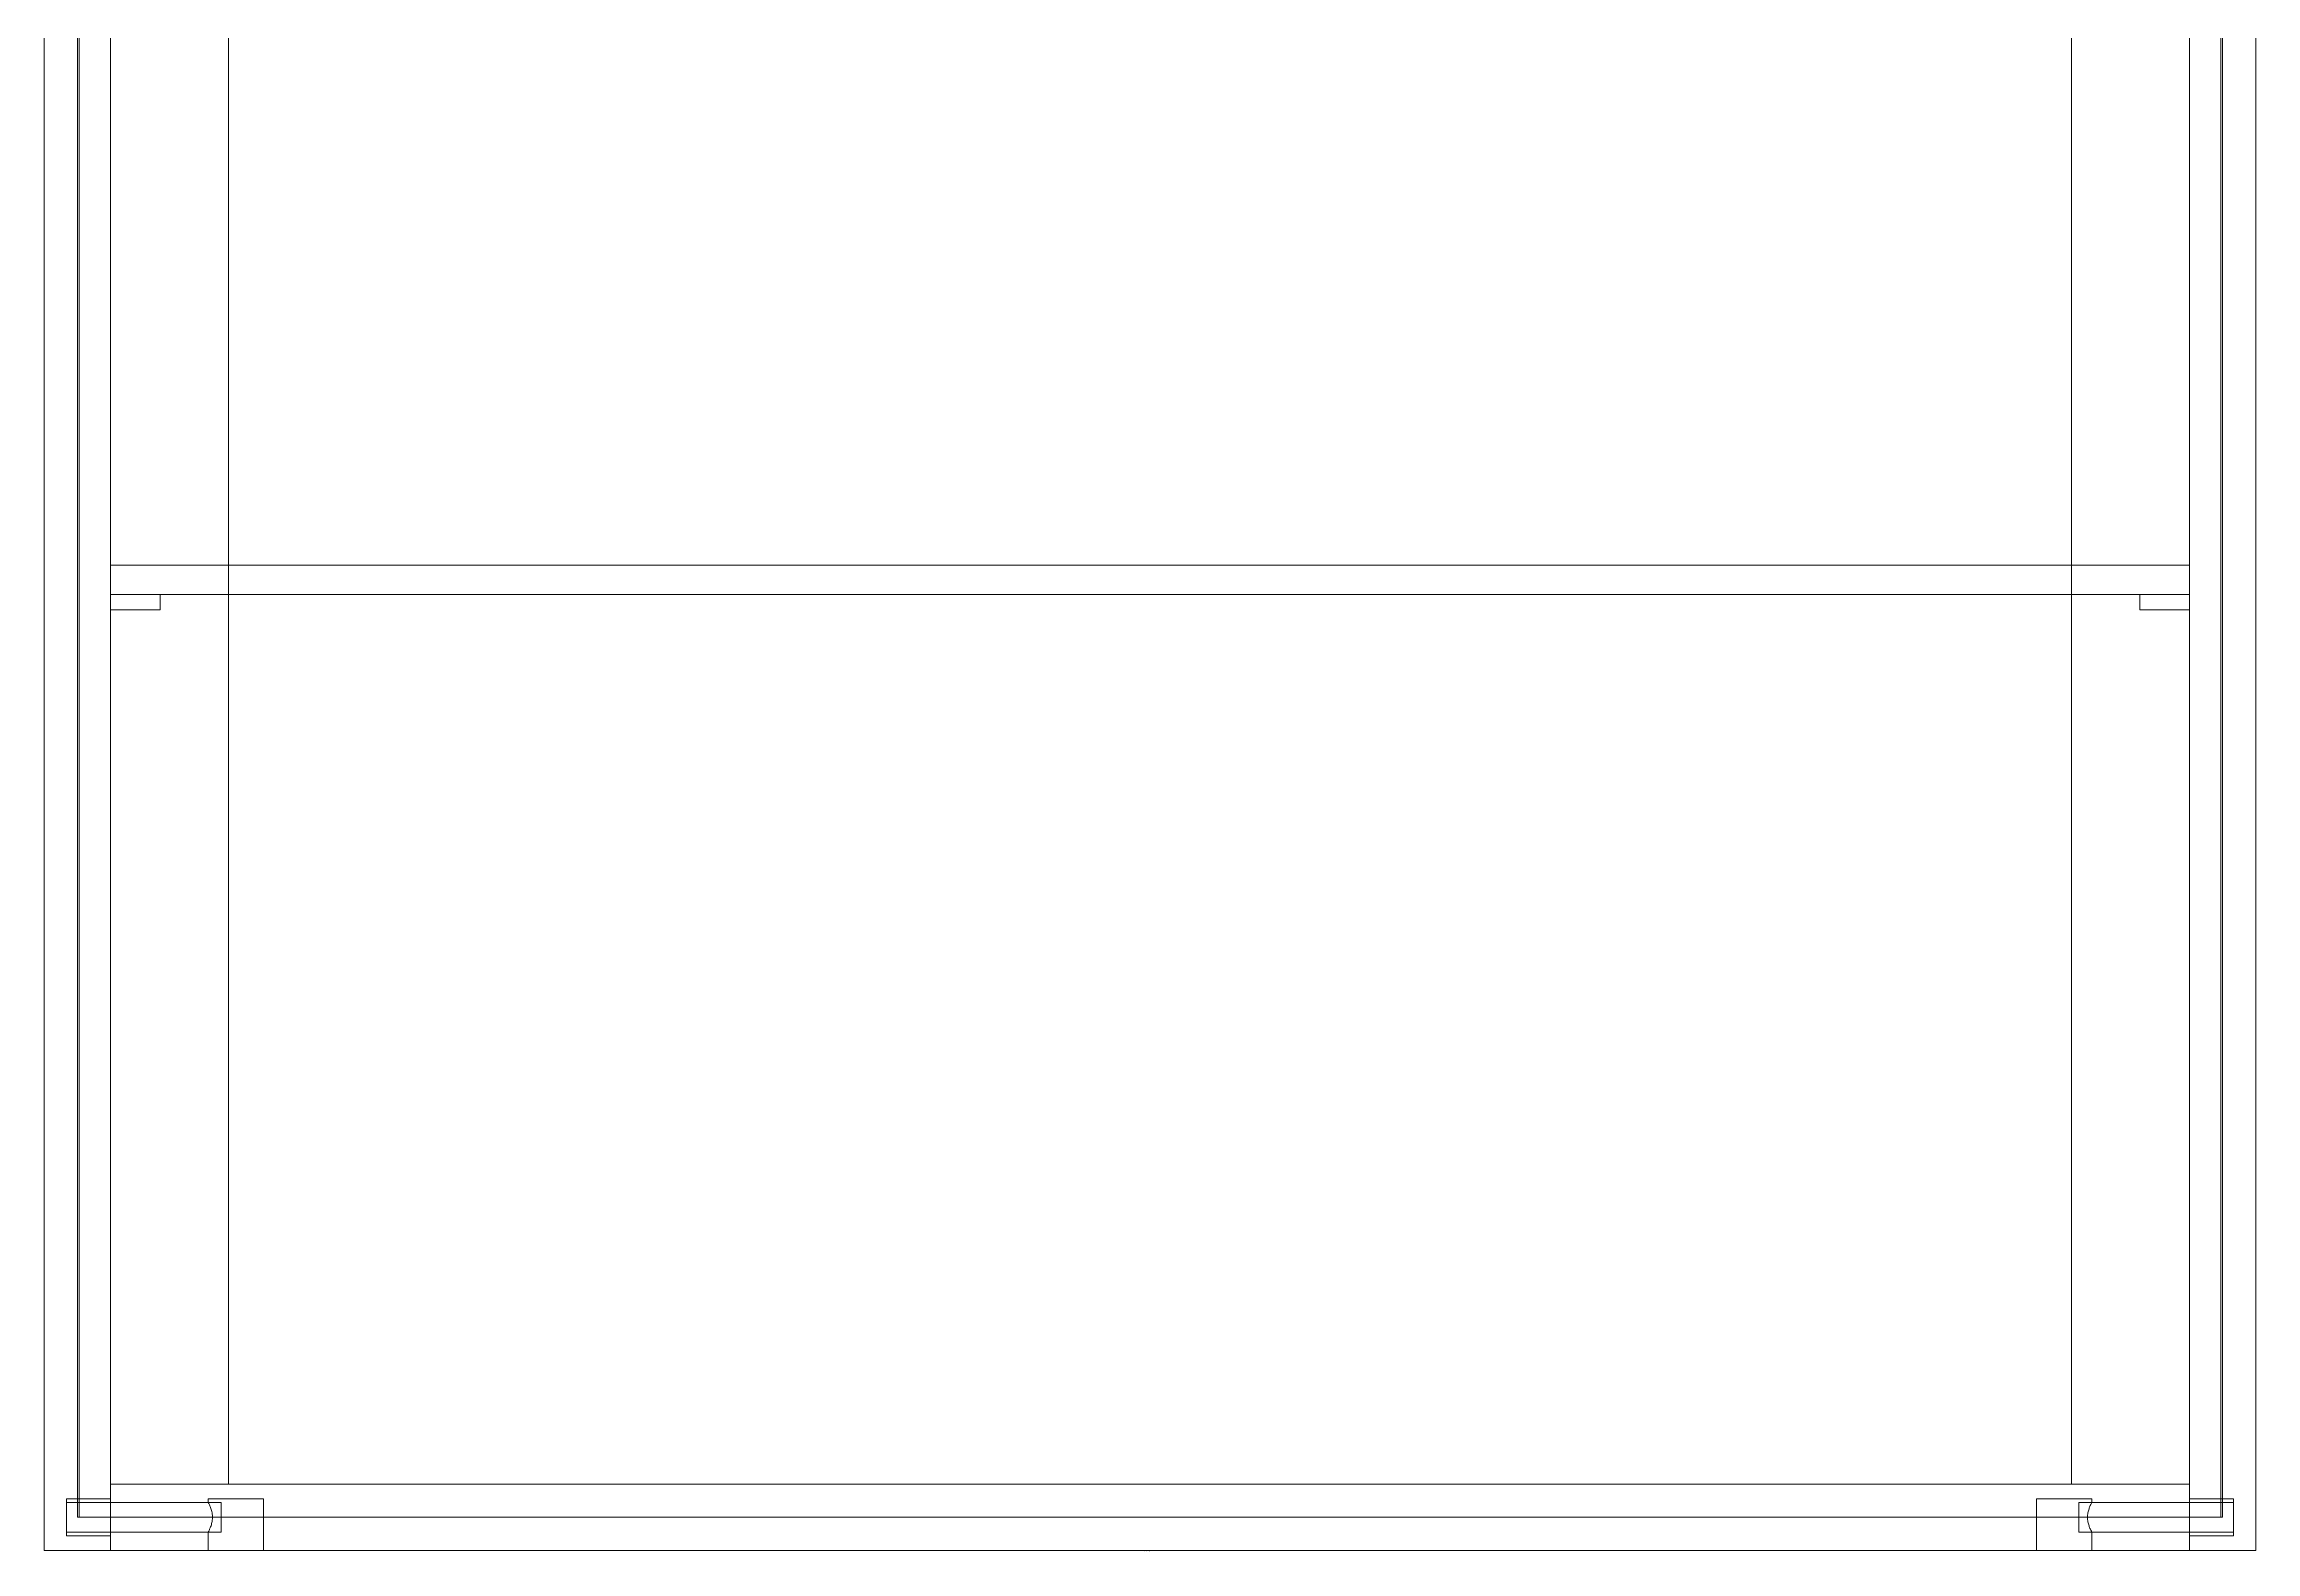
# Model space of a CAD drawing. Header units: millimetres. Extents: x 4065046 to 4134868, y -1476535 to -1460275.
# Drawn here: x 4069753 to 4070353, y -1466051 to -1465642 of the extents above; entities that cross this region are included whole.
import ezdxf

# ---------------------------------------------------------------- set-up
doc = ezdxf.new("R2010")
doc.units = ezdxf.units.MM
doc.header["$LTSCALE"] = 15
doc.styles.add('ARIAL', font='arial.ttf', dxfattribs={"height": 50})

msp = doc.modelspace()

# ---------------------------------------------------------------- linework, layer by layer
at = {"color": 3, "lineweight": 20, "ltscale": 0.25}
for p, q in [((4069753.47, -1464850.6), (4069753.47, -1466050.6)), ((4069771.47, -1464850.6), (4069771.47, -1466050.6)), ((4070335.47, -1464850.6), (4070335.47, -1466050.6)), ((4070353.47, -1464850.6), (4070353.47, -1466050.6)), ((4069803.47, -1466032.6), (4069803.47, -1464868.6)), ((4070303.47, -1466032.6), (4070303.47, -1464868.6)), ((4069762.47, -1465075.6), (4069762.47, -1466041.6)), ((4069762.97, -1465075.6), (4069762.97, -1466041.6)), ((4070343.97, -1466041.6), (4070343.97, -1465075.6)), ((4070344.47, -1465075.6), (4070344.47, -1466041.6)), ((4069771.47, -1466032.6), (4070335.47, -1466032.6)), ((4069759.47, -1466036.6), (4069771.47, -1466036.6)), ((4069759.47, -1466046.6), (4069759.47, -1466036.6)), ((4069759.47, -1466037.6), (4069801.47, -1466037.6)), ((4069771.47, -1466046.6), (4069771.47, -1466036.6)), ((4069797.97, -1466036.6), (4069812.97, -1466036.6)), ((4069797.97, -1466037.6), (4069797.97, -1466036.6)), ((4069801.47, -1466045.6), (4069801.47, -1466037.6)), ((4069812.97, -1466050.6), (4069812.97, -1466036.6)), ((4070308.97, -1466036.6), (4070293.97, -1466036.6)), ((4070293.97, -1466036.6), (4070293.97, -1466050.6)), ((4070305.47, -1466037.6), (4070347.47, -1466037.6)), ((4070305.47, -1466045.6), (4070305.47, -1466037.6)), ((4070308.97, -1466036.6), (4070308.97, -1466037.6)), ((4070335.47, -1466036.6), (4070347.47, -1466036.6)), ((4070335.47, -1466046.6), (4070335.47, -1466036.6)), ((4070347.47, -1466046.6), (4070347.47, -1466036.6)), ((4069759.47, -1466045.6), (4069801.47, -1466045.6)), ((4069762.47, -1466041.6), (4070344.47, -1466041.6)), ((4069797.97, -1466050.6), (4069797.97, -1466045.6)), ((4070305.47, -1466045.6), (4070347.47, -1466045.6)), ((4070308.97, -1466045.6), (4070308.97, -1466050.6)), ((4069753.47, -1466050.6), (4070353.47, -1466050.6)), ((4069759.47, -1466046.6), (4069771.47, -1466046.6)), ((4069797.97, -1466050.6), (4069812.97, -1466050.6)), ((4070308.97, -1466050.6), (4070293.97, -1466050.6)), ((4070335.47, -1466046.6), (4070347.47, -1466046.6))]:
    msp.add_line(p, q, dxfattribs=at)
for points in [[(4070335.47, -1465791.25), (4069771.47, -1465791.25), (4069771.47, -1465783.25), (4070335.47, -1465783.25)], [(4069771.47, -1465791.25), (4069784.94, -1465791.25), (4069784.94, -1465795.4), (4069771.47, -1465795.4)], [(4070322.01, -1465791.25), (4070335.47, -1465791.25), (4070335.47, -1465795.4), (4070322.01, -1465795.4)]]:
    msp.add_lwpolyline(points, close=True, dxfattribs=at)
for points, start_tangent, end_tangent in [([(4069797.97, -1466045.6), (4069798.1, -1466045.36), (4069798.42, -1466044.67), (4069798.81, -1466043.63), (4069799.08, -1466042.38), (4069799.1, -1466041.03), (4069798.86, -1466039.75), (4069798.47, -1466038.64), (4069798.11, -1466037.87), (4069797.97, -1466037.6)], (0.470538, 0.88238), (-0.470514, 0.882393)), ([(4070308.97, -1466037.6), (4070308.87, -1466037.8), (4070308.58, -1466038.39), (4070308.23, -1466039.28), (4070307.93, -1466040.39), (4070307.82, -1466041.61), (4070307.94, -1466042.83), (4070308.23, -1466043.93), (4070308.59, -1466044.82), (4070308.87, -1466045.4), (4070308.97, -1466045.6)], (-0.470556, -0.88237), (0.470557, -0.882369))]:
    msp.add_spline(points, degree=3, dxfattribs=dict(at, start_tangent=start_tangent, end_tangent=end_tangent))

# ---------------------------------------------------------------- texts
at = {"color": 3, "lineweight": 20, "ltscale": 0.25, "insert": (4070053.47, -1466050.79), "char_height": 0.1562, "width": 1.625, "attachment_point": 3, "line_spacing_factor": 0.9, "style": 'ARIAL'}
msp.add_mtext('SCALE  25.400', dxfattribs=at)

doc.saveas('drawing.dxf')
